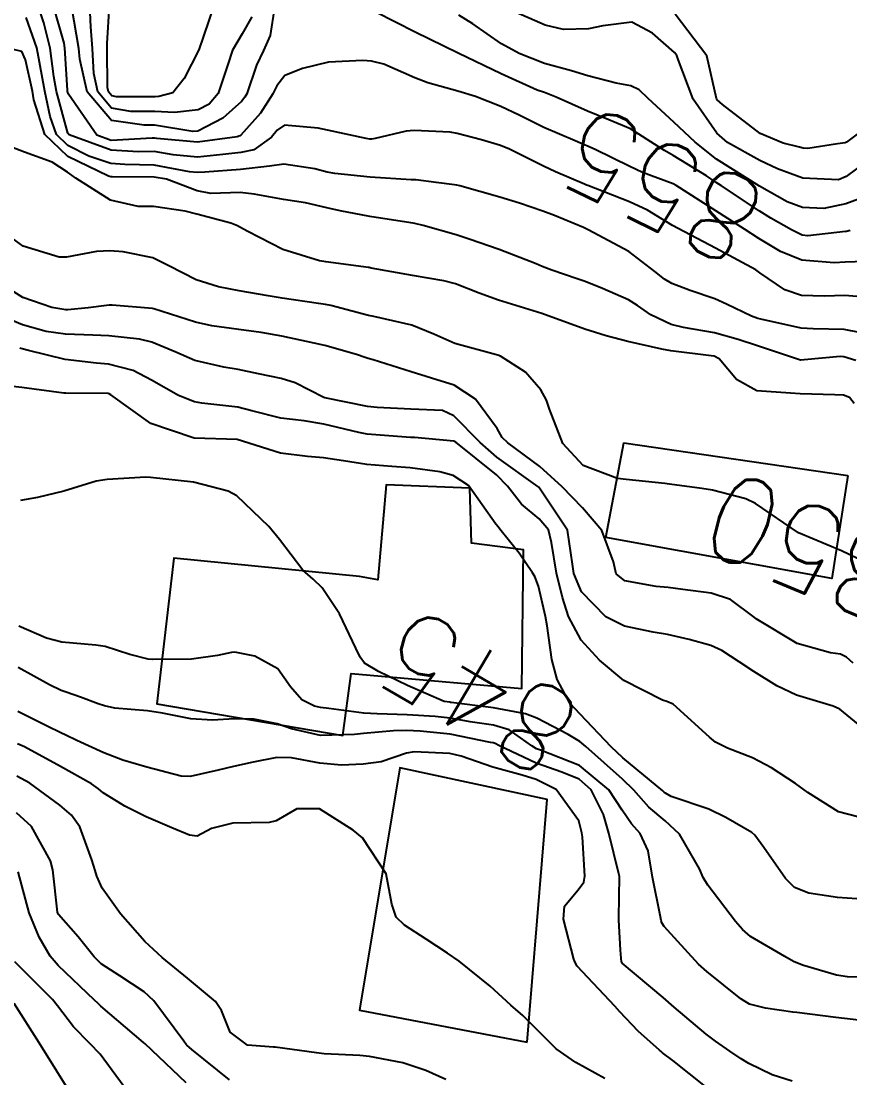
# Model space of a CAD drawing. Header units: metres. Extents: x 307586 to 320046, y 7427249 to 7434250.
# Drawn here: x 319542.99 to 319581.31, y 7429163.69 to 7429212.57 of the extents above; entities that cross this region are included whole.
import ezdxf
from ezdxf.enums import TextEntityAlignment as Align

# ---------------------------------------------------------------- set-up
doc = ezdxf.new("R2010")
doc.units = ezdxf.units.M
doc.header["$MEASUREMENT"] = 0
for name, color, linetype in [('Cotas', 45, 'Continuous'), ('Curvas de Nivel 1m', 11, 'Continuous'), ('Curvas de Nivel 5m', 15, 'Continuous'), ('Edificações', 30, 'Continuous')]:
    doc.layers.add(name, color=color, linetype=linetype)
doc.styles.add('Style-STANDARD', font='STANDARD.shx')

msp = doc.modelspace()

# ---------------------------------------------------------------- linework, layer by layer
at = {"layer": 'Curvas de Nivel 1m', "flags": 128}
for points, elevation in [([(319582.006, 7429199.799), (319581.073, 7429199.878), (319580.118, 7429199.844), (319579.073, 7429199.88), (319578.298, 7429200.131), (319577.156, 7429200.929), (319577.084, 7429200.978), (319576.96, 7429201.056), (319575.1, 7429202.064), (319573.366, 7429202.967), (319573.114, 7429203.119), (319571.952, 7429203.818), (319571.125, 7429204.204), (319569.191, 7429204.961), (319569.133, 7429204.981), (319569.104, 7429204.992), (319569.039, 7429205.021), (319567.7, 7429205.603), (319567.141, 7429205.863), (319565.573, 7429206.641), (319565.15, 7429206.819), (319564.273, 7429207.079), (319563.157, 7429207.37), (319562.827, 7429207.426), (319561.159, 7429207.507), (319560.799, 7429207.482), (319559.36, 7429207.138), (319559.188, 7429207.104), (319559.153, 7429207.105), (319559.119, 7429207.107), (319558.94, 7429207.143), (319557.158, 7429207.519), (319556.725, 7429207.609), (319555.161, 7429207.754), (319554.832, 7429207.519), (319554.56, 7429207.196), (319553.745, 7429206.606), (319553.146, 7429206.483), (319552.314, 7429206.392), (319551.143, 7429206.268), (319550.016, 7429206.38), (319549.146, 7429206.531), (319548.402, 7429206.528), (319547.146, 7429206.601), (319545.218, 7429207.309), (319545.154, 7429207.385), (319544.621, 7429209.316), (319544.501, 7429210.006), (319544.326, 7429211.319), (319544.042, 7429212.494), (319543.767, 7429213.325)], 854), ([(319553.663, 7429212.761), (319553.211, 7429211.981), (319552.759, 7429211.217), (319552.542, 7429210.565), (319552.097, 7429209.226), (319551.686, 7429208.722), (319551.171, 7429208.469), (319550.085, 7429208.335), (319549.17, 7429208.388), (319548.065, 7429208.381), (319547.172, 7429208.542), (319546.533, 7429209.296), (319546.348, 7429210.142), (319546.285, 7429211.299), (319546.205, 7429212.308), (319546.16, 7429213.301)], 857), ([(319551.884, 7429213.23), (319551.203, 7429211.24), (319550.521, 7429209.916), (319550.002, 7429209.252), (319549.363, 7429209.075), (319549.18, 7429209.066), (319547.402, 7429209.064), (319547.18, 7429209.112), (319547.03, 7429209.292), (319546.988, 7429209.489), (319546.964, 7429211.292), (319546.97, 7429211.528), (319547.076, 7429213.291)], 858), ([(319554.713, 7429213.195), (319554.501, 7429211.907), (319554.202, 7429211.2), (319553.867, 7429210.533), (319553.428, 7429209.208), (319553.339, 7429209.05), (319553.178, 7429208.851), (319552.314, 7429208.074), (319551.156, 7429207.47), (319550.937, 7429207.461), (319549.16, 7429207.757), (319548.674, 7429207.753), (319547.163, 7429207.966), (319546.041, 7429209.301), (319545.698, 7429210.805), (319545.653, 7429211.305), (319545.339, 7429213.192)], 856), ([(319581.334, 7429202.877), (319581.15, 7429202.842), (319581.112, 7429202.837), (319579.374, 7429202.632), (319579.11, 7429202.673), (319578.621, 7429202.907), (319577.656, 7429203.459), (319577.121, 7429203.785), (319575.369, 7429204.948), (319575.135, 7429205.109), (319574.678, 7429205.414), (319573.147, 7429206.352), (319572.748, 7429206.575), (319572.105, 7429206.986), (319571.162, 7429207.577), (319570.172, 7429208.006), (319569.174, 7429208.399), (319567.729, 7429209.042), (319567.339, 7429209.202), (319567.185, 7429209.259), (319566.859, 7429209.38), (319565.193, 7429210.123), (319563.203, 7429211.09), (319561.217, 7429212.061), (319559.389, 7429212.98)], 856), ([(319583.133, 7429204.85), (319581.125, 7429204.114), (319580.108, 7429203.905), (319579.123, 7429203.942), (319578.418, 7429204.203), (319577.133, 7429204.93), (319575.145, 7429206.189), (319574.157, 7429206.96), (319573.167, 7429207.9), (319571.99, 7429208.988), (319571.574, 7429209.381), (319571.189, 7429209.577), (319570.505, 7429209.692), (319569.193, 7429210.041), (319568.434, 7429210.27), (319567.199, 7429210.608), (319566.02, 7429211.062), (319565.21, 7429211.523), (319563.872, 7429212.435), (319563.229, 7429212.846)], 857), ([(319583.111, 7429206.851), (319581.138, 7429205.374), (319580.79, 7429205.23), (319579.137, 7429205.303), (319577.964, 7429205.741), (319577.145, 7429206.123), (319575.655, 7429206.945), (319575.159, 7429207.379), (319574.073, 7429208.961), (319573.374, 7429210.795), (319573.311, 7429210.969), (319573.205, 7429211.109), (319572.191, 7429212.013), (319571.226, 7429212.525), (319569.895, 7429212.342), (319569.221, 7429212.208), (319568.076, 7429212.182), (319567.223, 7429212.381), (319565.627, 7429213.066)], 858), ([(319582.249, 7429207.781), (319581.154, 7429206.974), (319581.095, 7429206.939), (319580.744, 7429206.884), (319579.368, 7429206.681), (319579.151, 7429206.69), (319578.979, 7429206.731), (319578.226, 7429206.914), (319577.16, 7429207.376), (319575.417, 7429208.71), (319575.182, 7429208.92), (319575.161, 7429208.95), (319575.15, 7429208.983), (319574.692, 7429210.955), (319573.232, 7429212.895)], 859), ([(319581.754, 7429198.168), (319581.054, 7429198.298), (319579.617, 7429198.331), (319579.055, 7429198.37), (319577.202, 7429198.777), (319577.061, 7429198.818), (319576.762, 7429198.925), (319575.606, 7429199.482), (319575.071, 7429199.727), (319573.931, 7429200.104), (319573.077, 7429200.427), (319572.736, 7429200.632), (319572.296, 7429200.982), (319571.097, 7429201.907), (319569.211, 7429202.919), (319569.112, 7429202.965), (319568.993, 7429203.022), (319567.647, 7429203.571), (319567.12, 7429203.78), (319566.039, 7429204.145), (319565.126, 7429204.418), (319563.279, 7429204.941), (319563.132, 7429204.977), (319563.037, 7429204.997), (319562.183, 7429205.104), (319561.239, 7429205.223), (319561.134, 7429205.225), (319561.03, 7429205.225), (319559.135, 7429205.356), (319557.498, 7429205.526), (319557.137, 7429205.587), (319556.576, 7429205.738), (319555.141, 7429205.955), (319554.48, 7429205.856), (319553.138, 7429205.71), (319551.488, 7429205.586), (319551.136, 7429205.559), (319550.781, 7429205.599), (319549.139, 7429205.904), (319547.79, 7429205.931), (319547.14, 7429205.983), (319546.12, 7429206.323), (319545.148, 7429206.814), (319544.628, 7429207.315), (319544.327, 7429208.157), (319544.078, 7429209.321), (319543.846, 7429210.674), (319543.722, 7429211.325), (319543.217, 7429212.729)], 853), ([(319581.581, 7429196.872), (319581.035, 7429197.04), (319580.864, 7429197.053), (319579.2, 7429196.898), (319579.049, 7429196.883), (319579.033, 7429196.885), (319578.984, 7429196.9), (319577.042, 7429197.544), (319576.143, 7429197.837), (319575.051, 7429198.143), (319573.617, 7429198.402), (319573.056, 7429198.535), (319572.109, 7429198.984), (319571.489, 7429199.415), (319571.07, 7429199.674), (319569.88, 7429200.207), (319569.078, 7429200.522), (319568.701, 7429200.648), (319567.529, 7429201.043), (319567.085, 7429201.217), (319566.801, 7429201.339), (319565.097, 7429202.003), (319563.704, 7429202.484), (319563.107, 7429202.676), (319561.573, 7429203.113), (319561.2, 7429203.205), (319561.114, 7429203.219), (319561.004, 7429203.231), (319559.117, 7429203.53), (319557.746, 7429203.787), (319557.121, 7429203.931), (319556.147, 7429204.156), (319555.12, 7429204.315), (319553.759, 7429204.568), (319553.124, 7429204.642), (319551.758, 7429204.596), (319551.125, 7429204.712), (319549.708, 7429205.254), (319549.134, 7429205.356), (319547.202, 7429205.357), (319547.134, 7429205.364), (319547.029, 7429205.396), (319545.143, 7429206.3), (319544.093, 7429207.321), (319543.575, 7429208.928), (319543.515, 7429209.327), (319543.197, 7429210.772), (319543.022, 7429211.154), (319542.257, 7429211.344)], 852), ([(319581.511, 7429194.873), (319581.295, 7429195.155), (319581.017, 7429195.268), (319580.616, 7429195.285), (319579.017, 7429195.331), (319578.564, 7429195.358), (319577.018, 7429195.469), (319576.075, 7429195.986), (319575.266, 7429196.947), (319575.035, 7429197.065), (319574.893, 7429197.093), (319573.038, 7429197.322), (319572.618, 7429197.397), (319571.044, 7429197.749), (319570.04, 7429198.018), (319569.052, 7429198.314), (319567.063, 7429199.05), (319565.069, 7429199.656), (319564.166, 7429199.985), (319563.076, 7429200.412), (319562.538, 7429200.558), (319561.08, 7429200.794), (319559.183, 7429201.139), (319559.083, 7429201.168), (319559.055, 7429201.169), (319557.087, 7429201.43), (319556.784, 7429201.475), (319555.091, 7429201.999), (319553.47, 7429202.836), (319553.101, 7429203.033), (319552.991, 7429203.101), (319552.685, 7429203.216), (319551.109, 7429203.64), (319550.577, 7429203.779), (319549.114, 7429203.991), (319548.394, 7429203.99), (319547.118, 7429204.283), (319545.519, 7429205.306), (319545.136, 7429205.58), (319544.418, 7429206.04), (319543.145, 7429206.51), (319542.548, 7429206.74)], 851), ([(319581.459, 7429182.871), (319581.151, 7429183.151), (319580.877, 7429183.282), (319580.415, 7429183.347), (319578.882, 7429183.786), (319576.985, 7429184.919), (319576.894, 7429184.992), (319575.785, 7429185.82), (319574.905, 7429186.112), (319573.589, 7429186.281), (319572.907, 7429186.365), (319572.353, 7429186.424), (319570.91, 7429186.68), (319570.506, 7429187.004), (319570.376, 7429187.551), (319569.842, 7429189.011), (319568.953, 7429190.061), (319568.004, 7429191.03), (319566.977, 7429191.973), (319565.489, 7429193.063), (319565.238, 7429193.309), (319564.999, 7429193.724), (319563.998, 7429195.08), (319563.019, 7429195.725), (319561.968, 7429196.052), (319561.025, 7429196.344), (319559.262, 7429196.906), (319559.031, 7429196.965), (319558.898, 7429197.008), (319558.5, 7429197.148), (319557.039, 7429197.556), (319556.546, 7429197.67), (319555.045, 7429197.989), (319554.089, 7429198.158), (319553.049, 7429198.297), (319551.808, 7429198.472), (319551.054, 7429198.642), (319549.12, 7429199.259), (319549.063, 7429199.274), (319547.203, 7429199.426), (319547.064, 7429199.426), (319546.939, 7429199.417), (319546.086, 7429199.3), (319545.151, 7429199.22), (319545.062, 7429199.22), (319544.406, 7429199.317), (319543.067, 7429199.78), (319542.107, 7429200.378)], 849), ([(319581.873, 7429179.904), (319580.841, 7429180.736), (319580.547, 7429180.883), (319578.85, 7429181.394), (319577.939, 7429181.827), (319576.866, 7429182.48), (319576.19, 7429182.93), (319575.386, 7429183.45), (319574.88, 7429183.685), (319573.88, 7429183.963), (319572.885, 7429184.194), (319572.217, 7429184.311), (319570.889, 7429184.584), (319570.022, 7429185.009), (319568.904, 7429186.17), (319568.545, 7429187.024), (319568.492, 7429187.452), (319568.249, 7429189.027), (319566.962, 7429190.972), (319566.931, 7429191.009), (319566.889, 7429191.041), (319564.983, 7429192.406), (319564.223, 7429193.078), (319563.005, 7429194.314), (319562.474, 7429194.564), (319561.008, 7429194.616), (319559.452, 7429194.692), (319559.009, 7429194.746), (319557.027, 7429195.146), (319556.98, 7429195.16), (319555.668, 7429195.833), (319555.021, 7429196.043), (319553.967, 7429196.257), (319553.025, 7429196.45), (319552.369, 7429196.563), (319551.029, 7429196.871), (319550.15, 7429197.249), (319549.04, 7429197.715), (319548.462, 7429197.849), (319547.044, 7429198.008), (319546.299, 7429198.043), (319545.045, 7429198.094), (319544.153, 7429198.212), (319543.051, 7429198.515), (319541.089, 7429199.333)], 848), ([(319581.675, 7429175.76), (319580.784, 7429175.996), (319579.375, 7429176.894), (319578.799, 7429177.309), (319577.691, 7429178.03), (319576.817, 7429178.5), (319575.654, 7429178.938), (319575.095, 7429179.215), (319574.828, 7429179.446), (319573.137, 7429180.967), (319572.845, 7429181.101), (319572.655, 7429181.164), (319570.859, 7429182.07), (319569.734, 7429183.011), (319568.882, 7429183.937), (319568.301, 7429185.026), (319568.03, 7429185.901), (319567.75, 7429187.032), (319567.513, 7429188.456), (319567.38, 7429189.036), (319566.948, 7429189.554), (319566.134, 7429190.231), (319565.488, 7429191.062), (319564.971, 7429191.579), (319563.085, 7429193.089), (319562.993, 7429193.141), (319561.181, 7429193.304), (319560.995, 7429193.314), (319560.793, 7429193.324), (319558.996, 7429193.469), (319558.607, 7429193.534), (319556.994, 7429193.918), (319556.085, 7429194.085), (319554.998, 7429194.21), (319553.661, 7429194.545), (319553.005, 7429194.711), (319551.346, 7429194.896), (319551.009, 7429194.958), (319550.274, 7429195.247), (319549.02, 7429195.961), (319548.163, 7429196.408), (319547.027, 7429196.702), (319546.481, 7429196.749), (319545.029, 7429196.92), (319543.333, 7429197.327), (319543.034, 7429197.413), (319542.928, 7429197.438)], 847), ([(319581.629, 7429171.978), (319580.74, 7429172.027), (319579.41, 7429172.227), (319578.747, 7429172.498), (319578.338, 7429172.904), (319577.34, 7429174.341), (319576.919, 7429174.919), (319576.774, 7429175.042), (319575.57, 7429175.728), (319574.785, 7429176.116), (319573.056, 7429176.702), (319572.792, 7429176.853), (319572.73, 7429176.909), (319572.658, 7429176.972), (319570.815, 7429178.486), (319570.267, 7429179.006), (319568.838, 7429180.514), (319568.365, 7429181.025), (319567.77, 7429182.12), (319567.527, 7429183.033), (319567.322, 7429184.602), (319567.243, 7429185.036), (319566.907, 7429186.425), (319566.749, 7429186.88), (319566.64, 7429187.044), (319566.02, 7429187.96), (319565.132, 7429189.067), (319565.044, 7429189.169), (319564.945, 7429189.306), (319563.672, 7429191.083), (319562.97, 7429191.549), (319562.355, 7429191.717), (319560.975, 7429191.903), (319560.134, 7429191.97), (319558.977, 7429192.057), (319557.893, 7429192.231), (319556.975, 7429192.375), (319556.228, 7429192.423), (319554.977, 7429192.578), (319552.983, 7429193.21), (319550.984, 7429193.285), (319550.938, 7429193.286), (319548.993, 7429193.952), (319547.143, 7429195.279), (319547.066, 7429195.332), (319547.014, 7429195.345), (319545.055, 7429195.351), (319545.013, 7429195.356), (319544.959, 7429195.365), (319543.016, 7429195.619), (319541.448, 7429195.784)], 846), ([(319582.13, 7429166.32), (319580.669, 7429166.49), (319578.856, 7429166.713), (319578.671, 7429166.736), (319577.408, 7429166.913), (319576.676, 7429167.103), (319576.264, 7429167.341), (319574.698, 7429168.605), (319574.319, 7429168.954), (319572.72, 7429170.688), (319572.61, 7429170.86), (319572.588, 7429170.972), (319572.562, 7429171.135), (319572.192, 7429172.978), (319571.981, 7429174.197), (319571.615, 7429174.987), (319571.22, 7429175.436), (319570.784, 7429176.078), (319570.162, 7429177.006), (319568.81, 7429178.133), (319567.008, 7429178.85), (319566.821, 7429178.913), (319566.6, 7429179.043), (319565.554, 7429179.783), (319564.832, 7429179.997), (319563.75, 7429180.165), (319562.835, 7429180.322), (319562.132, 7429180.397), (319560.837, 7429180.48), (319559.451, 7429180.52), (319558.837, 7429180.551), (319557.222, 7429180.774), (319556.84, 7429180.823), (319556.559, 7429180.883), (319555.975, 7429181.173), (319555.44, 7429181.773), (319554.857, 7429182.612), (319553.803, 7429183.201), (319552.865, 7429183.374), (319552.713, 7429183.364), (319552.071, 7429183.222), (319550.861, 7429183.053), (319549.086, 7429183.033), (319548.861, 7429183.063), (319548.02, 7429183.268), (319546.868, 7429183.641), (319546.447, 7429183.708), (319544.871, 7429183.844), (319544.164, 7429184.027), (319542.882, 7429184.588)], 844), ([(319578.639, 7429163.54), (319577.722, 7429163.829), (319576.647, 7429164.356), (319576.293, 7429164.569), (319575.755, 7429164.933), (319575.099, 7429165.385), (319574.661, 7429165.715), (319573.195, 7429166.965), (319572.679, 7429167.405), (319570.78, 7429168.999), (319570.754, 7429169.049), (319570.709, 7429169.596), (319570.632, 7429171.001), (319570.633, 7429171.093), (319570.656, 7429173.001), (319570.636, 7429173.12), (319570.174, 7429175.006), (319569.918, 7429175.872), (319569.342, 7429177.015), (319568.8, 7429177.507), (319567.997, 7429177.837), (319566.811, 7429178.244), (319565.082, 7429179.066), (319564.912, 7429179.157), (319564.824, 7429179.183), (319564.688, 7429179.207), (319562.828, 7429179.58), (319561.439, 7429179.721), (319560.829, 7429179.754), (319560.21, 7429179.745), (319558.828, 7429179.611), (319558.404, 7429179.567), (319556.827, 7429179.525), (319555.485, 7429179.836), (319554.832, 7429180.06), (319553.756, 7429180.279), (319552.834, 7429180.294), (319551.844, 7429180.236), (319550.834, 7429180.303), (319549.534, 7429180.555), (319548.837, 7429180.665), (319547.327, 7429180.786), (319546.839, 7429180.895), (319546.553, 7429180.997), (319545.742, 7429181.297), (319545.066, 7429181.527), (319544.846, 7429181.61), (319544.299, 7429181.865), (319542.856, 7429182.678)], 843), ([(319574.636, 7429163.29), (319573.12, 7429164.493), (319572.652, 7429164.855), (319572.587, 7429164.905), (319572.508, 7429164.972), (319571.525, 7429165.85), (319570.67, 7429166.749), (319570.441, 7429167.002), (319568.701, 7429168.863), (319568.604, 7429169.021), (319568.551, 7429169.175), (319568.074, 7429171.026), (319568.119, 7429171.639), (319568.743, 7429172.384), (319569.018, 7429172.748), (319569.064, 7429173.017), (319568.955, 7429174.834), (319568.925, 7429175.018), (319568.778, 7429175.577), (319567.734, 7429177.031), (319566.8, 7429177.483), (319566.164, 7429177.688), (319564.808, 7429178.064), (319563.336, 7429178.564), (319562.817, 7429178.693), (319561.16, 7429178.773), (319560.817, 7429178.704), (319559.638, 7429178.304), (319558.809, 7429178.206), (319557.801, 7429178.157), (319556.809, 7429178.25), (319555.495, 7429178.497), (319554.813, 7429178.513), (319553.719, 7429178.291), (319552.806, 7429178.085), (319552.095, 7429177.929), (319550.799, 7429177.633), (319550.396, 7429177.647), (319548.805, 7429178.068), (319547.691, 7429178.39), (319546.815, 7429178.728), (319545.566, 7429179.299), (319545.063, 7429179.544), (319544.826, 7429179.65), (319544.186, 7429179.96), (319542.836, 7429180.638)], 842), ([(319569.985, 7429163.661), (319568.647, 7429164.409), (319567.724, 7429165.029), (319566.664, 7429166.103), (319566.192, 7429166.571), (319565.64, 7429167.055), (319564.686, 7429167.935), (319563.25, 7429169.085), (319562.707, 7429169.455), (319561.714, 7429170.107), (319560.719, 7429170.757), (319560.332, 7429171.124), (319560.127, 7429171.728), (319559.87, 7429173.129), (319558.768, 7429174.786), (319558.349, 7429175.144), (319556.783, 7429176.131), (319555.741, 7429176.134), (319554.777, 7429175.583), (319554.461, 7429175.508), (319552.775, 7429175.465), (319551.798, 7429175.225), (319551.134, 7429174.868), (319550.768, 7429174.909), (319549.951, 7429175.248), (319548.778, 7429175.764), (319547.791, 7429176.262), (319546.789, 7429176.875), (319546.567, 7429177.059), (319546.25, 7429177.288), (319544.805, 7429178.085), (319543.146, 7429178.999), (319542.82, 7429179.134)], 841), ([(319552.629, 7429163.601), (319550.876, 7429165.01), (319550.652, 7429165.206), (319550.618, 7429165.24), (319550.513, 7429165.383), (319549.127, 7429167.255), (319548.679, 7429167.675), (319547.552, 7429168.409), (319546.698, 7429168.967), (319546.361, 7429169.285), (319545.633, 7429170.217), (319544.722, 7429171.251), (319544.687, 7429171.31), (319544.674, 7429171.36), (319544.458, 7429173.313), (319544.341, 7429173.722), (319543.469, 7429175.323), (319542.779, 7429175.95)], 839), ([(319550.626, 7429163.461), (319548.724, 7429165.259), (319548.654, 7429165.325), (319548.234, 7429165.687), (319546.67, 7429167.008), (319546.531, 7429167.141), (319546.388, 7429167.284), (319544.697, 7429168.89), (319544.333, 7429169.314), (319543.828, 7429170.202), (319543.358, 7429171.324), (319542.845, 7429173.226)], 838), ([(319547.748, 7429163.269), (319546.646, 7429164.79), (319546.173, 7429165.287), (319545.407, 7429166.045), (319544.67, 7429167.027), (319544.441, 7429167.312), (319542.699, 7429169.05)], 837), ([(319545.077, 7429163.303), (319544.633, 7429164.006), (319543.823, 7429165.318), (319542.671, 7429167.127)], 836)]:
    msp.add_lwpolyline(points, dxfattribs=dict(at, elevation=elevation))
at = {"layer": 'Curvas de Nivel 5m', "flags": 128}
for points, elevation in [([(319582.488, 7429201.463), (319581.091, 7429201.415), (319580.583, 7429201.392), (319579.092, 7429201.511), (319578.099, 7429201.914), (319577.107, 7429202.518), (319576.443, 7429202.937), (319575.121, 7429203.79), (319573.279, 7429204.969), (319573.134, 7429205.042), (319571.717, 7429205.57), (319571.141, 7429205.839), (319569.54, 7429206.625), (319569.151, 7429206.801), (319568.996, 7429206.867), (319568.602, 7429207.028), (319567.162, 7429207.646), (319566.016, 7429208.215), (319565.176, 7429208.622), (319563.997, 7429209.082), (319563.185, 7429209.323), (319561.79, 7429209.712), (319561.191, 7429209.945), (319559.756, 7429210.576), (319559.199, 7429210.707), (319558.79, 7429210.738), (319557.198, 7429210.666), (319555.996, 7429210.381), (319555.191, 7429210.045), (319554.814, 7429209.567), (319554.628, 7429209.196), (319554.055, 7429208.316), (319553.154, 7429207.298), (319553.106, 7429207.259), (319552.987, 7429207.212), (319551.15, 7429206.966), (319549.269, 7429207.142), (319549.152, 7429207.159), (319549.048, 7429207.158), (319547.15, 7429207.048), (319546.493, 7429207.297), (319545.181, 7429209.185), (319545.136, 7429209.31), (319545.127, 7429209.367), (319545.014, 7429211.312), (319544.978, 7429211.54), (319544.477, 7429213.317)], 855), ([(319582.437, 7429187.341), (319580.931, 7429188.061), (319578.943, 7429188.9), (319576.956, 7429190.25), (319576.497, 7429190.465), (319574.962, 7429190.875), (319574.463, 7429190.955), (319572.966, 7429191.157), (319572.758, 7429191.181), (319570.968, 7429191.359), (319570.565, 7429191.408), (319568.978, 7429192.011), (319568.046, 7429193.029), (319567.429, 7429194.615), (319567.279, 7429195.037), (319567.018, 7429195.508), (319566.306, 7429196.331), (319565.16, 7429197.068), (319565.034, 7429197.119), (319564.966, 7429197.138), (319563.041, 7429197.652), (319562.072, 7429198.08), (319561.054, 7429198.507), (319559.297, 7429198.9), (319559.06, 7429198.945), (319558.301, 7429199.151), (319557.31, 7429199.411), (319557.066, 7429199.459), (319556.737, 7429199.503), (319555.068, 7429199.748), (319554.412, 7429199.854), (319553.072, 7429200.089), (319552.119, 7429200.27), (319551.076, 7429200.594), (319549.818, 7429201.253), (319549.086, 7429201.611), (319547.701, 7429201.893), (319547.089, 7429201.936), (319546.473, 7429201.912), (319545.086, 7429201.655), (319544.745, 7429201.654), (319543.091, 7429202.165), (319542.407, 7429202.652)], 850), ([(319582.695, 7429168.319), (319581.204, 7429168.363), (319580.696, 7429168.433), (319579.127, 7429168.896), (319578.705, 7429169.08), (319578.311, 7429169.3), (319576.716, 7429170.225), (319576.34, 7429170.546), (319576.026, 7429170.93), (319574.748, 7429172.596), (319574.531, 7429172.952), (319574.357, 7429173.354), (319573.439, 7429174.963), (319572.779, 7429175.572), (319572.021, 7429176.217), (319571.329, 7429176.992), (319570.801, 7429177.513), (319569.103, 7429179.017), (319568.825, 7429179.25), (319568.283, 7429179.57), (319566.836, 7429180.325), (319566.319, 7429180.529), (319564.84, 7429180.806), (319562.878, 7429181.054), (319562.843, 7429181.059), (319562.815, 7429181.063), (319562.553, 7429181.094), (319560.854, 7429181.84), (319559.514, 7429182.483), (319558.869, 7429182.878), (319558.664, 7429183.142), (319558.465, 7429183.557), (319557.707, 7429185.152), (319556.905, 7429186.348), (319556.495, 7429186.753), (319556.018, 7429187.173), (319554.934, 7429188.584), (319554.449, 7429189.195), (319552.957, 7429190.612), (319552.569, 7429190.826), (319550.963, 7429191.24), (319548.965, 7429191.453), (319548.758, 7429191.47), (319546.964, 7429191.361), (319546.46, 7429191.288), (319544.958, 7429190.832), (319543.747, 7429190.53), (319542.953, 7429190.387)], 845), ([(319562.631, 7429163.615), (319561.708, 7429164.033), (319560.642, 7429164.389), (319559.103, 7429164.678), (319558.647, 7429164.72), (319556.995, 7429164.809), (319556.648, 7429164.842), (319554.735, 7429165.106), (319554.652, 7429165.113), (319553.453, 7429165.202), (319552.659, 7429165.802), (319552.255, 7429166.802), (319551.979, 7429167.22), (319550.689, 7429168.299), (319549.518, 7429169.252), (319548.71, 7429169.994), (319547.589, 7429171.271), (319546.735, 7429172.461), (319546.483, 7429173.026), (319546.407, 7429173.285), (319546.262, 7429173.775), (319545.697, 7429175.296), (319545.314, 7429175.838), (319544.783, 7429176.299), (319543.399, 7429177.324), (319542.798, 7429177.65)], 840)]:
    msp.add_lwpolyline(points, dxfattribs=dict(at, elevation=elevation))
at = {"layer": 'Edificações'}
for points in [[(319581.213, 7429191.554), (319580.484, 7429186.793), (319570.028, 7429188.688), (319570.854, 7429193.06), (319581.213, 7429191.554)], [(319558.636, 7429186.874), (319550.043, 7429187.724), (319549.269, 7429180.997), (319557.862, 7429179.528), (319558.249, 7429182.389), (319566.144, 7429181.693), (319566.221, 7429188.111), (319563.822, 7429188.42), (319563.744, 7429190.972), (319559.874, 7429191.126), (319559.487, 7429186.719), (319558.636, 7429186.874)], [(319566.384, 7429165.348), (319567.312, 7429176.559), (319560.501, 7429178.028), (319558.643, 7429166.817), (319566.384, 7429165.348)]]:
    msp.add_lwpolyline(points, dxfattribs=at)

# ---------------------------------------------------------------- texts
at = {"layer": 'Cotas', "style": 'Style-STANDARD'}
for s, rotation, p in [('855', 153.8269, (319572.62, 7429204.966, 855)), ('850', 157.2968, (319579.263, 7429188.232, 850)), ('845', 149.4251, (319564.102, 7429181.514, 845))]:
    msp.add_text(s, height=4, rotation=rotation, dxfattribs=at).set_placement(p, align=Align.MIDDLE_CENTER)

doc.saveas('drawing.dxf')
